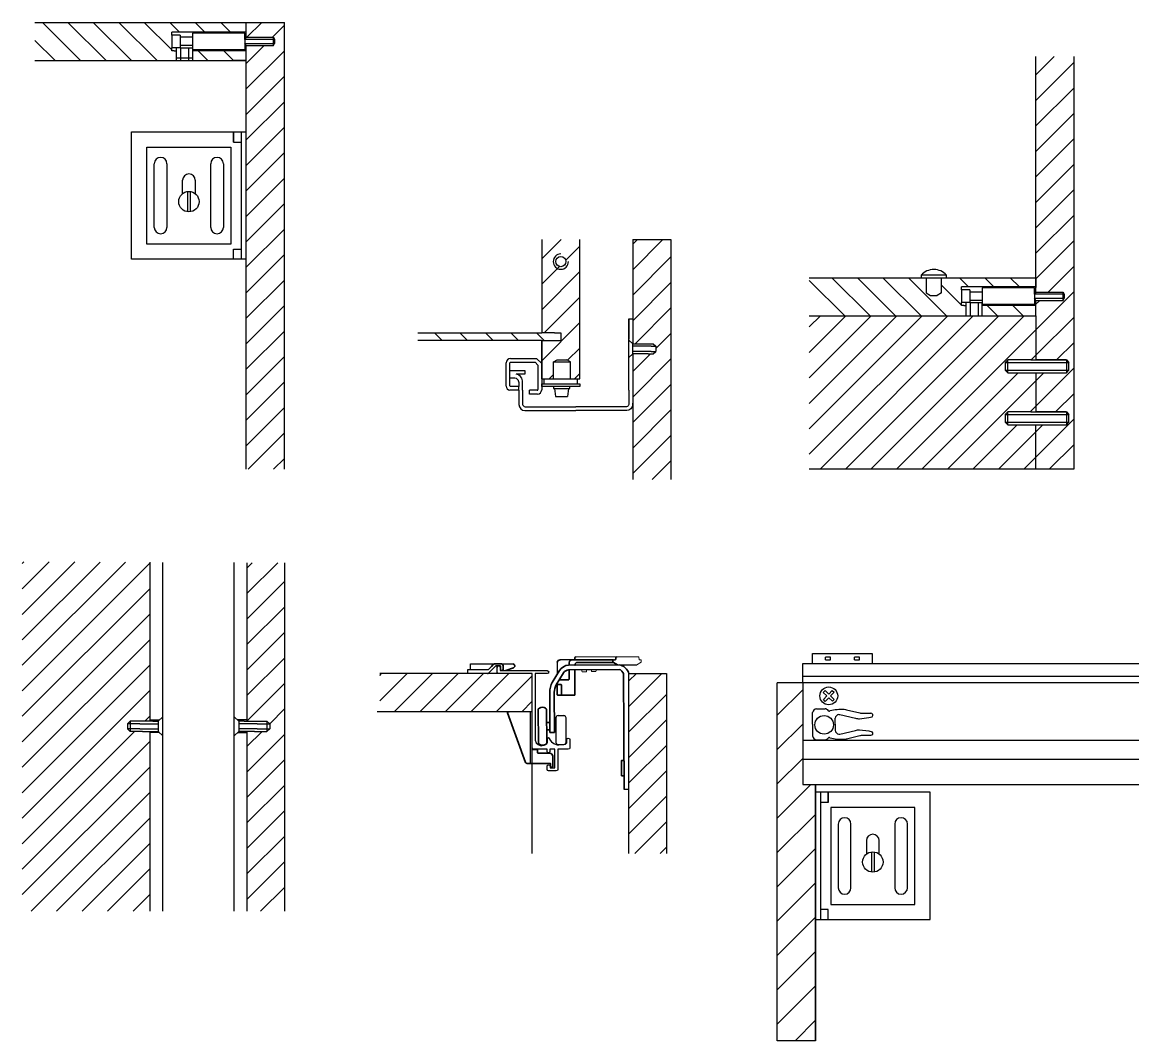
# Model space of a CAD drawing. Header units: millimetres. Extents: x -1233 to 3094, y -223 to 1764.
# Drawn here: x -519.8 to -475.99, y 783.48 to 823.45 of the extents above; entities that cross this region are included whole.
import ezdxf

# ---------------------------------------------------------------- set-up
doc = ezdxf.new("R2010")
doc.units = ezdxf.units.MM
doc.layers.get('0').update_dxf_attribs({"color": 8})
doc.layers.add('Campiture', color=1, linetype='Continuous')
doc.layers.add('filatura', color=8, linetype='Continuous')

# ---------------------------------------------------------------- blocks, each defined once
blk = doc.blocks.new('vite 4')
for p, q in [((879.174, 414.212), (879.174, 414.908)), ((879.405, 415.138), (879.924, 415.138)), ((882.072, 414.867), (882.638, 414.867)), ((879.174, 414.212), (879.174, 413.517)), ((880.512, 414.488), (880.512, 414.571)), ((880.512, 414.206), (880.512, 414.488)), ((880.512, 414.219), (880.512, 413.937)), ((881.957, 414.537), (882.519, 414.607)), ((882.519, 414.607), (882.727, 414.665)), ((880.512, 413.937), (880.512, 413.854)), ((881.957, 413.888), (882.519, 413.818)), ((882.072, 413.558), (882.638, 413.558)), ((882.519, 413.818), (882.727, 413.76)), ((879.405, 413.287), (879.924, 413.287))]:
    blk.add_line(p, q)
for points in [[(880.213, 415.023, -0.08059), (881.058, 415.103, -0.046169), (881.191, 415.073), (881.98, 414.885, 0.09959), (882.076, 414.867)], [(880.742, 414.801, -0.006174), (880.795, 414.794, -0.006174)], [(880.795, 414.794), (881.721, 414.576, 0.080399), (881.957, 414.537)], [(880.213, 413.402, 0.08059), (881.058, 413.322, 0.046169), (881.191, 413.352), (881.98, 413.54, -0.09959), (882.076, 413.558)], [(880.742, 413.624, 0.006174), (880.795, 413.631, 0.006174)], [(880.795, 413.631), (881.721, 413.849, -0.080399), (881.957, 413.888)]]:
    blk.add_lwpolyline(points, format="xyb")
for points in [[(881.191, 415.073), (881.191, 415.073)], [(881.191, 413.352), (881.191, 413.352)]]:
    blk.add_lwpolyline(points, close=True)
blk.add_circle((879.86, 414.177), 0.554)
for centre, radius, start, end in [((879.439, 414.873), 0.267, 97.5146, 172.4854), ((879.889, 414.873), 0.267, 33.78172, 82.4854), ((880.159, 415.049), 0.0548, 209.73546, 324.36403), ((880.22, 415.003), 0.0212, 108.51663, 139.83014), ((880.777, 414.536), 0.267, 97.5146, 172.4854), ((882.643, 414.748), 0.118, 315.48869, 92.22963), ((879.439, 413.552), 0.267, 187.5146, 262.4854), ((879.889, 413.552), 0.267, 277.5146, 326.21828), ((880.159, 413.376), 0.0548, 35.63597, 150.26454), ((880.22, 413.422), 0.0212, 220.16986, 251.48337), ((880.777, 413.889), 0.267, 187.5146, 262.4854), ((882.643, 413.677), 0.118, 267.77037, 44.51131)]:
    blk.add_arc(centre, radius, start, end)
blk = doc.blocks.new('vite')
for p, q in [((1017.813, 233.765), (1017.623, 233.938)), ((1018.123, 233.815), (1017.758, 233.815)), ((1018.023, 233.765), (1017.813, 233.765)), ((1018.023, 233.765), (1018.423, 233.765)), ((1018.423, 233.765), (1018.91, 233.764)), ((1018.91, 233.764), (1019.019, 233.664)), ((1019.019, 233.664), (1019.019, 233.464)), ((1017.813, 233.365), (1017.623, 233.192)), ((1017.758, 233.315), (1018.123, 233.315)), ((1018.423, 233.365), (1017.813, 233.365)), ((1018.423, 233.365), (1018.91, 233.364)), ((1018.91, 233.364), (1019.019, 233.464))]:
    blk.add_line(p, q)
at = {"layer": 'filatura'}
for p, q in [((1017.813, 233.765), (1017.813, 233.365)), ((1018.532, 233.665), (1017.813, 233.665)), ((1018.532, 233.665), (1019.019, 233.665)), ((1018.91, 233.764), (1018.91, 233.364)), ((1018.532, 233.465), (1017.813, 233.465)), ((1018.532, 233.465), (1019.019, 233.464))]:
    blk.add_line(p, q, dxfattribs=at)

msp = doc.modelspace()

# ---------------------------------------------------------------- hatches: boundary and pattern name
h = msp.add_hatch()
h.set_pattern_fill('ANSI31', color=1, scale=0.3)
h.paths.add_polyline_path([(-488.668, 793.532), (-489.168, 793.532), (-489.168, 794.532), (-489.168, 795.282), (-489.168, 797.532), (-490.168, 797.532), (-490.168, 783.483), (-488.668, 783.483)])
at = {"layer": 'Campiture'}
h = msp.add_hatch(dxfattribs=at)
h.set_pattern_fill('JIS_WOOD', color=256)
h.set_pattern_definition([(45, (-1288.04265, 401.8028), (-0.5, 0.5), [])])
h.paths.add_polyline_path([(-509.512, 823.448), (-511.012, 823.448), (-511.012, 822.863), (-509.945, 822.863), (-509.898, 822.781), (-509.898, 822.617), (-509.945, 822.535), (-511.012, 822.535), (-511.012, 805.911), (-509.512, 805.911)])
h = msp.add_hatch(dxfattribs=at)
h.set_pattern_fill('JIS_WOOD', color=256)
h.set_pattern_definition([(45, (-2248.0042, 360.0083), (-0.5, 0.5), [])])
h.paths.add_polyline_path([(-514.779, 802.257), (-519.798, 802.277), (-519.798, 788.559), (-514.779, 788.559), (-514.779, 795.623), (-515.079, 795.623), (-515.566, 795.622), (-515.676, 795.722), (-515.676, 795.923), (-515.675, 795.923), (-515.566, 796.022), (-515.079, 796.023), (-514.779, 796.023)])
edge = h.paths.add_edge_path()
edge.add_line((-509.512, 802.236), (-510.986, 802.242))
edge.add_spline(control_points=[(-510.986, 802.242), (-510.986, 800.169), (-510.986, 798.096), (-510.986, 796.023)], knot_values=[4.639579, 4.639579, 4.639579, 4.639579, 4.671748, 4.671748, 4.671748, 4.671748], weights=[1, 1, 1, 1], degree=3, periodic=0)
edge.add_line((-510.986, 796.023), (-510.686, 796.023))
edge.add_line((-510.686, 796.023), (-510.199, 796.022))
edge.add_line((-510.199, 796.022), (-510.091, 795.923))
edge.add_line((-510.091, 795.923), (-510.09, 795.923))
edge.add_line((-510.09, 795.923), (-510.09, 795.722))
edge.add_line((-510.09, 795.722), (-510.199, 795.622))
edge.add_line((-510.199, 795.622), (-510.686, 795.623))
edge.add_line((-510.686, 795.623), (-510.986, 795.623))
edge.add_spline(control_points=[(-510.986, 795.623), (-510.986, 793.268), (-510.986, 790.913), (-510.986, 788.559)], knot_values=[4.600966, 4.600966, 4.600966, 4.600966, 4.63751, 4.63751, 4.63751, 4.63751], weights=[1, 1, 1, 1], degree=3, periodic=0)
edge.add_line((-510.986, 788.559), (-509.512, 788.559))
edge.add_line((-509.512, 788.559), (-509.512, 802.236))
h = msp.add_hatch(dxfattribs=at)
h.set_pattern_fill('JIS_WOOD', color=256)
h.set_pattern_definition([(45, (-1425.34506, 376.2495), (-0.5, 0.5), [])])
edge = h.paths.add_edge_path()
edge.add_line((-505.774, 797.895), (-505.774, 796.394))
edge.add_line((-505.774, 796.394), (-502.643, 796.394))
edge.add_line((-502.643, 796.394), (-499.788, 796.394))
edge.add_spline(control_points=[(-499.789, 794.362), (-499.788, 795.54), (-499.788, 796.718), (-499.788, 797.895), (-499.788, 797.895), (-500.118, 797.895), (-500.448, 797.895)], knot_values=[0, 0, 0, 0, 1, 1, 1, 1.5, 1.5, 1.5, 1.5], weights=[1, 1, 1, 1, 1, 1, 1], degree=3, periodic=0)
edge.add_spline(control_points=[(-500.448, 797.895), (-500.778, 797.895), (-501.108, 797.895), (-501.108, 797.895)], knot_values=[1.5, 1.5, 1.5, 1.5, 2, 2, 2, 2], weights=[1, 1, 1, 1], degree=3, periodic=0)
edge.add_line((-501.103, 797.895), (-505.774, 797.895))

# ---------------------------------------------------------------- linework, layer by layer
for p, q in [((-519.304, 823.448), (-509.512, 823.448)), ((-511.012, 822.863), (-511.012, 823.448)), ((-509.512, 805.911), (-509.512, 823.448)), ((-511.012, 823.068), (-513.934, 823.068)), ((-513.934, 822.945), (-513.934, 823.068)), ((-511.012, 823.068), (-513.934, 823.068)), ((-513.605, 822.945), (-513.934, 822.945)), ((-513.934, 822.945), (-513.934, 822.453)), ((-513.605, 822.945), (-513.605, 822.863)), ((-513.113, 822.863), (-513.605, 822.863)), ((-513.605, 822.863), (-513.605, 822.528)), ((-511.06, 823.027), (-513.113, 823.027)), ((-513.113, 823.027), (-513.113, 822.37)), ((-511.06, 822.863), (-511.06, 823.027)), ((-511.012, 822.863), (-511.06, 822.863)), ((-511.012, 822.863), (-509.945, 822.863)), ((-509.945, 822.863), (-509.898, 822.781)), ((-509.898, 822.781), (-509.898, 822.617)), ((-513.605, 822.453), (-513.934, 822.453)), ((-513.934, 822.329), (-513.934, 822.453)), ((-513.605, 822.453), (-513.755, 822.453)), ((-513.755, 822.453), (-513.755, 821.948)), ((-513.113, 822.535), (-513.605, 822.535)), ((-513.605, 822.528), (-513.605, 822.453)), ((-513.605, 822.453), (-513.113, 822.453)), ((-511.06, 822.37), (-513.113, 822.37)), ((-513.112, 821.948), (-513.112, 822.453)), ((-511.06, 822.535), (-511.06, 822.37)), ((-511.06, 822.535), (-511.012, 822.535)), ((-511.012, 822.535), (-509.945, 822.535)), ((-511.012, 805.911), (-511.012, 822.535)), ((-509.945, 822.535), (-509.898, 822.617)), ((-519.304, 821.948), (-511.012, 821.948)), ((-513.837, 822.329), (-513.934, 822.329)), ((-513.837, 822.329), (-513.755, 822.329)), ((-511.012, 822.329), (-513.113, 822.329)), ((-511.012, 821.948), (-511.512, 821.948)), ((-480.024, 812.864), (-480.024, 822.102)), ((-480.024, 813.427), (-480.024, 822.102)), ((-478.524, 805.927), (-478.524, 822.102)), ((-515.512, 814.148), (-515.512, 819.148)), ((-515.512, 819.148), (-511.012, 819.148)), ((-511.512, 818.748), (-511.512, 819.148)), ((-511.512, 819.148), (-511.512, 818.748)), ((-511.212, 819.148), (-511.212, 814.148)), ((-511.512, 818.748), (-511.212, 818.748)), ((-514.621, 815.398), (-514.621, 817.898)), ((-514.121, 817.898), (-514.121, 815.398)), ((-512.404, 815.398), (-512.404, 817.898)), ((-511.904, 817.898), (-511.904, 815.398)), ((-513.51, 816.723), (-513.51, 817.251)), ((-513.01, 817.251), (-513.01, 816.723)), ((-513.31, 816.808), (-513.31, 816.014)), ((-513.21, 816.808), (-513.21, 816.014)), ((-499.414, 814.925), (-499.414, 812.258)), ((-497.914, 809.458), (-497.914, 814.925)), ((-495.841, 814.925), (-494.341, 814.925)), ((-495.841, 814.925), (-495.841, 810.834)), ((-494.341, 814.925), (-494.341, 805.505)), ((-511.512, 814.148), (-511.512, 814.548)), ((-511.512, 814.148), (-511.512, 814.548)), ((-511.512, 814.548), (-511.212, 814.548)), ((-511.512, 814.148), (-515.512, 814.148)), ((-511.212, 814.148), (-511.512, 814.148)), ((-511.012, 814.148), (-511.212, 814.148)), ((-488.913, 813.424), (-480.024, 813.427)), ((-483.524, 813.527), (-484.524, 813.527)), ((-484.524, 813.527), (-484.524, 813.427)), ((-484.524, 813.427), (-483.524, 813.427)), ((-484.324, 813.427), (-484.324, 812.827)), ((-484.324, 813.427), (-484.324, 812.827)), ((-483.724, 813.427), (-483.524, 813.427)), ((-483.724, 812.827), (-483.724, 813.427)), ((-483.524, 813.427), (-483.524, 813.527)), ((-483.524, 813.427), (-480.024, 813.427)), ((-480.024, 812.864), (-480.024, 813.427)), ((-480.024, 813.427), (-480.024, 813.047)), ((-484.324, 812.827), (-484.151, 812.727)), ((-484.151, 812.727), (-483.897, 812.727)), ((-483.724, 812.827), (-483.897, 812.727)), ((-480.024, 813.069), (-482.945, 813.069)), ((-480.024, 813.069), (-482.945, 813.069)), ((-482.945, 812.946), (-482.945, 813.069)), ((-482.617, 812.946), (-482.945, 812.946)), ((-482.945, 812.946), (-482.945, 812.453)), ((-482.617, 812.946), (-482.617, 812.864)), ((-482.124, 812.864), (-482.617, 812.864)), ((-482.617, 812.864), (-482.617, 812.528)), ((-480.071, 813.028), (-482.124, 813.028)), ((-482.124, 813.028), (-482.124, 812.371)), ((-480.071, 812.864), (-480.071, 813.028)), ((-480.024, 812.864), (-480.071, 812.864)), ((-480.024, 812.864), (-478.956, 812.864)), ((-478.956, 812.864), (-478.909, 812.782)), ((-478.909, 812.782), (-478.909, 812.617)), ((-499.414, 812.258), (-499.414, 811.258)), ((-482.617, 812.453), (-482.945, 812.453)), ((-482.945, 812.33), (-482.945, 812.453)), ((-482.849, 812.33), (-482.945, 812.33)), ((-482.849, 812.33), (-482.767, 812.33)), ((-482.617, 812.453), (-482.767, 812.453)), ((-482.767, 812.453), (-482.767, 811.927)), ((-482.124, 812.535), (-482.617, 812.535)), ((-482.617, 812.528), (-482.617, 812.453)), ((-482.617, 812.453), (-482.124, 812.453)), ((-482.124, 811.927), (-482.124, 812.453)), ((-480.071, 812.371), (-482.124, 812.371)), ((-480.024, 812.33), (-482.124, 812.33)), ((-480.071, 812.535), (-480.071, 812.371)), ((-480.071, 812.535), (-480.024, 812.535)), ((-480.024, 811.927), (-480.024, 812.535)), ((-480.024, 812.535), (-478.956, 812.535)), ((-478.956, 812.535), (-478.909, 812.617)), ((-488.913, 811.927), (-480.024, 811.927)), ((-480.024, 811.927), (-480.024, 810.197)), ((-495.991, 809.008), (-495.991, 811.808)), ((-495.991, 811.808), (-495.841, 811.808)), ((-495.991, 811.808), (-495.991, 811.061)), ((-495.991, 811.808), (-495.991, 811.008)), ((-495.841, 811.808), (-495.841, 810.834)), ((-504.277, 811.258), (-499.414, 811.258)), ((-499.414, 810.958), (-504.277, 810.958)), ((-498.914, 811.258), (-499.414, 811.258)), ((-499.414, 810.958), (-499.414, 810.358)), ((-499.414, 809.458), (-499.414, 810.958)), ((-499.414, 810.958), (-498.664, 810.958)), ((-498.914, 811.258), (-498.664, 811.258)), ((-498.664, 811.258), (-498.664, 810.958)), ((-498.664, 810.958), (-498.664, 810.958)), ((-495.841, 810.834), (-495.991, 810.971)), ((-495.841, 810.834), (-495.041, 810.834)), ((-495.041, 810.834), (-494.932, 810.734)), ((-495.041, 810.434), (-494.932, 810.534)), ((-494.932, 810.734), (-494.932, 810.534)), ((-500.814, 809.173), (-500.814, 810.09)), ((-500.664, 809.184), (-500.664, 810.081)), ((-500.646, 810.258), (-499.614, 810.258)), ((-500.637, 810.108), (-499.676, 810.108)), ((-499.676, 810.108), (-499.564, 809.995)), ((-499.614, 810.258), (-499.414, 810.058)), ((-499.414, 810.358), (-499.414, 810.158)), ((-499.414, 810.158), (-499.414, 809.958)), ((-498.954, 810.123), (-498.81, 810.206)), ((-498.954, 809.458), (-498.954, 810.123)), ((-498.954, 810.123), (-498.289, 810.123)), ((-498.81, 810.206), (-498.433, 810.206)), ((-498.289, 810.123), (-498.433, 810.206)), ((-498.289, 809.458), (-498.289, 810.123)), ((-495.841, 810.434), (-495.991, 810.298)), ((-495.232, 810.434), (-495.841, 810.434)), ((-495.841, 810.434), (-495.841, 805.505)), ((-495.841, 810.434), (-495.841, 808.508)), ((-495.232, 810.434), (-495.041, 810.434)), ((-481.224, 810.097), (-481.124, 810.197)), ((-481.224, 810.097), (-481.224, 809.797)), ((-480.224, 810.197), (-481.124, 810.197)), ((-480.224, 810.197), (-478.824, 810.197)), ((-478.824, 810.197), (-480.024, 810.197)), ((-478.824, 810.197), (-478.724, 810.097)), ((-478.724, 809.797), (-478.724, 810.097)), ((-500.664, 809.784), (-500.08, 809.784)), ((-500.08, 809.634), (-500.419, 809.634)), ((-500.08, 809.784), (-500.08, 809.634)), ((-499.564, 809.995), (-499.564, 809.034)), ((-499.414, 810.058), (-499.414, 809.025)), ((-499.414, 809.958), (-499.414, 809.458)), ((-481.124, 809.697), (-481.224, 809.797)), ((-481.124, 809.697), (-478.824, 809.697)), ((-480.024, 809.697), (-480.024, 808.157)), ((-478.824, 809.697), (-478.724, 809.797)), ((-500.465, 809.484), (-500.664, 809.484)), ((-500.314, 809.333), (-500.314, 809.158)), ((-500.164, 809.008), (-500.164, 809.384)), ((-499.414, 809.458), (-497.914, 809.458)), ((-499.414, 809.158), (-499.414, 809.258)), ((-499.414, 809.258), (-497.914, 809.258)), ((-499.314, 809.258), (-499.314, 809.458)), ((-498.014, 809.258), (-498.014, 809.458)), ((-497.914, 809.258), (-497.914, 809.158)), ((-500.314, 809.008), (-500.664, 809.008)), ((-500.314, 809.158), (-500.637, 809.158)), ((-500.314, 809.008), (-500.314, 809.158)), ((-499.888, 808.858), (-499.888, 809.008)), ((-499.59, 809.008), (-499.888, 809.008)), ((-499.58, 808.858), (-499.888, 808.858)), ((-497.914, 809.158), (-499.414, 809.158)), ((-498.954, 809.158), (-498.954, 809.078)), ((-498.954, 809.078), (-498.317, 809.078)), ((-498.914, 809.078), (-498.874, 808.759)), ((-498.874, 808.759), (-498.397, 808.759)), ((-498.357, 809.078), (-498.397, 808.759)), ((-498.317, 809.078), (-498.317, 809.158)), ((-481.224, 808.057), (-481.124, 808.157)), ((-481.224, 808.057), (-481.224, 807.757)), ((-480.224, 808.157), (-481.124, 808.157)), ((-480.224, 808.157), (-478.824, 808.157)), ((-478.824, 808.157), (-480.024, 808.157)), ((-478.824, 808.157), (-478.724, 808.057)), ((-478.724, 807.757), (-478.724, 808.057)), ((-481.124, 807.657), (-481.224, 807.757)), ((-481.124, 807.657), (-478.824, 807.657)), ((-480.024, 805.927), (-480.024, 807.657)), ((-478.824, 807.657), (-478.724, 807.757)), ((-488.913, 805.927), (-478.524, 805.927)), ((-514.779, 796.023), (-514.779, 802.257)), ((-514.279, 788.559), (-514.279, 802.255)), ((-511.486, 788.559), (-511.486, 802.244)), ((-510.986, 802.236), (-510.986, 796.023)), ((-509.512, 802.236), (-509.512, 788.559)), ((-488.783, 798.282), (-488.783, 798.682)), ((-488.783, 798.682), (-486.441, 798.682)), ((-486.441, 798.682), (-486.441, 798.282)), ((-502.204, 798.039), (-502.204, 798.266)), ((-502.204, 798.266), (-501.267, 798.266)), ((-500.985, 798.266), (-500.55, 798.266)), ((-498.802, 798.33), (-498.802, 797.867)), ((-498.227, 798.429), (-498.689, 798.43)), ((-496.602, 798.431), (-496.542, 798.431)), ((-489.168, 797.532), (-489.168, 798.282)), ((-489.168, 798.282), (-475.987, 798.282)), ((-488.083, 798.532), (-488.283, 798.532)), ((-488.283, 798.432), (-488.283, 798.532)), ((-488.283, 798.432), (-488.083, 798.432)), ((-488.083, 798.432), (-488.083, 798.532)), ((-486.941, 798.532), (-487.141, 798.532)), ((-487.141, 798.432), (-487.141, 798.532)), ((-487.141, 798.432), (-486.941, 798.432)), ((-486.941, 798.432), (-486.941, 798.532)), ((-501.108, 797.895), (-505.774, 797.895)), ((-501.521, 798.039), (-502.33, 798.039)), ((-502.33, 798.039), (-502.33, 797.895)), ((-501.164, 798.138), (-501.164, 798.122)), ((-501.051, 798.138), (-501.051, 798.007)), ((-496.356, 798.229), (-495.68, 798.229)), ((-495.995, 797.895), (-494.522, 797.895)), ((-495.995, 790.83), (-495.995, 797.895)), ((-494.522, 797.895), (-494.522, 790.83)), ((-498.802, 797.439), (-498.802, 797.518)), ((-490.168, 783.483), (-490.168, 797.532)), ((-475.987, 797.532), (-490.168, 797.532)), ((-489.168, 797.782), (-475.987, 797.782)), ((-489.168, 797.532), (-489.168, 795.282)), ((-488.365, 797.149), (-488.295, 797.221)), ((-488.221, 797.01), (-488.365, 797.149)), ((-488.36, 796.866), (-488.221, 797.01)), ((-488.295, 797.221), (-488.151, 797.082)), ((-488.149, 796.94), (-488.288, 796.796)), ((-488.151, 797.082), (-488.012, 797.225)), ((-488.005, 796.801), (-488.149, 796.94)), ((-487.94, 797.156), (-488.079, 797.012)), ((-488.079, 797.012), (-487.936, 796.873)), ((-488.012, 797.225), (-487.94, 797.156)), ((-488.288, 796.796), (-488.36, 796.866)), ((-487.936, 796.873), (-488.005, 796.801)), ((-499.788, 796.394), (-505.875, 796.394)), ((-498.858, 796.156), (-498.858, 795.182)), ((-498.774, 796.24), (-498.549, 796.24)), ((-498.458, 795.2), (-498.458, 796.149)), ((-514.779, 788.559), (-514.779, 795.623)), ((-510.986, 795.623), (-510.986, 788.559)), ((-489.168, 795.282), (-475.987, 795.282)), ((-489.168, 795.282), (-489.168, 794.532)), ((-498.783, 795.108), (-498.551, 795.108)), ((-499.789, 790.83), (-499.789, 794.362)), ((-489.168, 794.532), (-475.987, 794.532)), ((-489.168, 794.532), (-489.168, 793.532)), ((-489.168, 793.532), (-475.987, 793.532)), ((-488.668, 783.483), (-488.668, 793.532)), ((-488.668, 793.532), (-488.668, 783.483)), ((-495.995, 793.346), (-496.175, 793.346)), ((-484.168, 793.232), (-488.668, 793.232)), ((-488.468, 793.232), (-488.468, 788.232)), ((-488.168, 792.832), (-488.168, 793.232)), ((-488.168, 793.232), (-488.168, 792.832)), ((-484.168, 788.232), (-484.168, 793.232)), ((-488.168, 792.832), (-488.468, 792.832)), ((-487.777, 791.982), (-487.777, 789.482)), ((-487.277, 789.482), (-487.277, 791.982)), ((-485.559, 791.982), (-485.559, 789.482)), ((-485.059, 789.482), (-485.059, 791.982)), ((-486.67, 791.335), (-486.67, 790.807)), ((-486.17, 790.807), (-486.17, 791.335)), ((-486.47, 790.892), (-486.47, 790.098)), ((-486.37, 790.892), (-486.37, 790.098)), ((-488.168, 788.632), (-488.468, 788.632)), ((-488.168, 788.232), (-488.168, 788.632)), ((-488.168, 788.232), (-488.168, 788.632)), ((-488.668, 788.232), (-488.468, 788.232)), ((-488.468, 788.232), (-488.168, 788.232)), ((-488.168, 788.232), (-484.168, 788.232)), ((-488.668, 783.483), (-490.168, 783.483))]:
    msp.add_line(p, q)
at = {"color": 175, "linetype": 'Continuous'}
for p, q in [((-480.21, 810.197), (-480.024, 810.383)), ((-480.25, 808.157), (-480.024, 808.383))]:
    msp.add_line(p, q, dxfattribs=at)
at = {"lineweight": 25}
for p, q in [((-499.665, 797.895), (-499.665, 795.278)), ((-499.87, 796.394), (-499.87, 794.362)), ((-498.897, 794.925), (-499.09, 794.926))]:
    msp.add_line(p, q, dxfattribs=at)
at = {"lineweight": 0}
for p, q in [((-497.859, 798.04), (-497.824, 797.96)), ((-497.824, 797.96), (-497.66, 797.962)), ((-497.66, 797.962), (-497.659, 798.041)), ((-497.457, 797.969), (-497.458, 798.043)), ((-497.293, 797.966), (-497.457, 797.969)), ((-497.259, 798.044), (-497.293, 797.966))]:
    msp.add_line(p, q, dxfattribs=at)
for points in [[(-511.612, 814.748), (-514.912, 814.748), (-514.912, 818.548), (-511.612, 818.548)], [(-488.068, 788.832), (-484.768, 788.832), (-484.768, 792.632), (-488.068, 792.632)]]:
    msp.add_lwpolyline(points, close=True)
for points in [[(-500.314, 809.008), (-500.314, 808.508), (-500.314, 808.444, 0.346599), (-500.078, 808.208), (-498.078, 808.208)], [(-500.164, 809.008), (-500.164, 808.508), (-500.164, 808.455, 0.313791), (-500.067, 808.358), (-498.078, 808.358)], [(-495.991, 809.008), (-495.991, 808.508), (-495.991, 808.455, -0.313791), (-496.088, 808.358), (-498.078, 808.358)], [(-495.841, 808.444), (-495.841, 808.508), (-495.841, 808.444, -0.346599), (-496.078, 808.208), (-498.078, 808.208)]]:
    msp.add_lwpolyline(points, format="xyb")
at = {"lineweight": 35}
for points in [[(-498.339, 798.317), (-498.339, 798.216)], [(-496.841, 798.431), (-498.227, 798.429)], [(-498.114, 798.504), (-498.114, 798.467)], [(-498.002, 798.328), (-496.841, 798.33)], [(-496.602, 798.431), (-496.841, 798.431)], [(-496.841, 798.33), (-496.6, 798.33)], [(-496.617, 798.416), (-496.617, 798.361)], [(-496.6, 798.33), (-496.444, 798.229)], [(-496.504, 798.506), (-496.504, 798.468)], [(-498.338, 798.037), (-498.338, 797.68)], [(-498.113, 797.059), (-498.119, 798.038)], [(-498.802, 797.439), (-498.802, 797.058)], [(-498.779, 797.455), (-498.652, 797.455)], [(-498.375, 797.643), (-498.728, 797.642)], [(-498.637, 797.44), (-498.637, 797.058)], [(-498.787, 797.043), (-498.622, 797.043)], [(-498.622, 797.043), (-498.592, 797.043)], [(-498.592, 797.043), (-498.189, 797.044)], [(-498.195, 797.044), (-498.15, 797.044)], [(-498.15, 797.044), (-498.128, 797.044)], [(-499.102, 795.968), (-499.213, 795.967)], [(-499.211, 795.68), (-499.098, 795.681)], [(-496.197, 794.476), (-496.284, 794.476), (-496.28, 793.877), (-496.193, 793.878)]]:
    msp.add_lwpolyline(points, dxfattribs=at)
for centre, radius in [((-513.26, 816.411), 0.4), ((-498.664, 814.057), 0.2), ((-488.149, 797.013), 0.35), ((-486.42, 790.495), 0.4)]:
    msp.add_circle(centre, radius)
for centre, radius, start, end in [((-514.371, 817.898), 0.25, 0, 180), ((-512.154, 817.898), 0.25, 0, 180), ((-513.26, 817.251), 0.25, 0, 180), ((-514.371, 815.398), 0.25, 180, 0), ((-512.154, 815.398), 0.25, 180, 0), ((-484.024, 813.067), 0.68, 42.6448, 137.3552), ((-500.63, 810.074), 0.185, 95.0146, 174.9854), ((-500.63, 810.074), 0.0346, 101.6025, 168.3975), ((-500.441, 809.356), 0.279, 5.7298, 85.341), ((-500.49, 809.308), 0.177, 7.9648, 82.0352), ((-500.631, 809.189), 0.184, 184.9661, 259.5418), ((-500.63, 809.191), 0.0346, 191.6025, 258.3975), ((-499.598, 809.041), 0.0346, 283.1476, 348.3975), ((-499.598, 809.041), 0.185, 275.6801, 354.9854), ((-498.781, 797.432), 0.0232, 86.344, 160.6601), ((-498.766, 796.148), 0.0923, 95.0052, 174.9948), ((-498.553, 796.144), 0.0955, 2.7781, 87.2219), ((-498.771, 795.195), 0.0882, 188.3368, 261.6632), ((-498.554, 795.204), 0.0964, 272.1521, 357.8479), ((-487.527, 791.982), 0.25, 0, 180), ((-485.309, 791.982), 0.25, 0, 180), ((-486.42, 791.335), 0.25, 0, 180), ((-487.527, 789.482), 0.25, 180, 0), ((-485.309, 789.482), 0.25, 180, 0)]:
    msp.add_arc(centre, radius, start, end)
for points in [[(-501.305, 798.25), (-501.305, 798.25), (-501.448, 798.11), (-501.521, 798.039)], [(-501.267, 798.266), (-501.282, 798.266), (-501.295, 798.26), (-501.305, 798.25)], [(-500.985, 798.266), (-500.985, 798.266), (-501.267, 798.266), (-501.267, 798.266)], [(-500.932, 798.213), (-500.932, 798.242), (-500.956, 798.266), (-500.985, 798.266)], [(-500.55, 798.266), (-500.533, 798.26), (-500.516, 798.254), (-500.5, 798.246)], [(-500.5, 798.246), (-500.458, 798.225), (-500.475, 798.161), (-500.482, 798.151)], [(-498.689, 798.43), (-498.746, 798.429), (-498.794, 798.386), (-498.802, 798.33)], [(-498.227, 798.429), (-498.289, 798.429), (-498.339, 798.379), (-498.339, 798.317)], [(-498.152, 798.429), (-498.131, 798.429), (-498.114, 798.446), (-498.114, 798.467)], [(-498.081, 798.544), (-498.098, 798.541), (-498.114, 798.525), (-498.114, 798.504)], [(-496.602, 798.431), (-496.61, 798.431), (-496.617, 798.424), (-496.617, 798.416)], [(-496.617, 798.361), (-496.617, 798.35), (-496.61, 798.336), (-496.6, 798.33)], [(-496.542, 798.431), (-496.521, 798.431), (-496.504, 798.448), (-496.504, 798.468)], [(-496.471, 798.548), (-496.49, 798.541), (-496.504, 798.525), (-496.504, 798.506)], [(-501.538, 797.895), (-501.524, 797.895), (-501.51, 797.901), (-501.5, 797.911)], [(-501.5, 797.911), (-501.5, 797.911), (-501.216, 798.195), (-501.216, 798.195)], [(-501.216, 798.195), (-501.216, 798.195), (-501.038, 798.195), (-501.038, 798.195)], [(-501.038, 798.195), (-501.038, 798.195), (-501.038, 798.036), (-501.038, 798.036)], [(-500.932, 798.036), (-500.932, 798.036), (-500.932, 798.213), (-500.932, 798.213)], [(-500.523, 798.116), (-500.523, 798.116), (-500.824, 798.007), (-500.824, 798.007)], [(-500.482, 798.151), (-500.497, 798.13), (-500.523, 798.116), (-500.523, 798.116)], [(-498.712, 798.017), (-498.712, 798.017), (-498.998, 797.541), (-498.998, 797.541)], [(-498.844, 797.448), (-498.844, 797.448), (-498.558, 797.925), (-498.558, 797.925)], [(-498.364, 798.216), (-498.495, 798.215), (-498.645, 798.129), (-498.712, 798.017)], [(-498.558, 797.925), (-498.523, 797.983), (-498.43, 798.036), (-498.363, 798.036)], [(-496.371, 798.23), (-496.371, 798.23), (-498.364, 798.216), (-498.364, 798.216)], [(-498.363, 798.036), (-498.363, 798.036), (-496.369, 798.05), (-496.369, 798.05)], [(-495.995, 797.891), (-496.028, 798.041), (-496.221, 798.231), (-496.371, 798.23)], [(-496.369, 798.05), (-496.321, 798.051), (-496.207, 797.938), (-496.207, 797.89)], [(-496.207, 797.89), (-496.207, 797.89), (-496.175, 793.346), (-496.175, 793.346)], [(-498.998, 797.541), (-499.057, 797.442), (-499.103, 797.275), (-499.102, 797.16)], [(-498.922, 797.162), (-498.923, 797.244), (-498.886, 797.378), (-498.844, 797.448)], [(-498.637, 797.44), (-498.637, 797.448), (-498.644, 797.455), (-498.652, 797.455)], [(-498.375, 797.643), (-498.374, 797.643), (-498.372, 797.643), (-498.371, 797.643)], [(-498.349, 797.654), (-498.342, 797.66), (-498.338, 797.671), (-498.338, 797.68)], [(-499.102, 797.16), (-499.102, 797.16), (-499.091, 795.58), (-499.091, 795.58)], [(-498.911, 795.581), (-498.911, 795.581), (-498.922, 797.162), (-498.922, 797.162)], [(-498.802, 797.058), (-498.802, 797.049), (-498.795, 797.043), (-498.787, 797.043)], [(-498.637, 797.058), (-498.637, 797.05), (-498.63, 797.043), (-498.622, 797.043)], [(-498.128, 797.044), (-498.119, 797.044), (-498.113, 797.051), (-498.113, 797.059)], [(-499.091, 795.58), (-499.091, 795.58), (-498.911, 795.581), (-498.911, 795.581)]]:
    msp.add_open_spline(points, degree=3, dxfattribs=at)
for points, knots in [([(-498.002, 798.328), (-498.064, 798.328), (-498.106, 798.292), (-498.106, 798.218), (-498.106, 798.218), (-498.106, 798.218), (-498.106, 798.218)], [0, 0, 0, 0, 1, 1, 1, 2, 2, 2, 2]), ([(-501.038, 798.036), (-501.038, 798.007), (-501.014, 798.019), (-500.985, 798.019), (-500.956, 798.019), (-500.932, 798.007), (-500.932, 798.036)], [5, 5, 5, 5, 6, 6, 6, 7, 7, 7, 7]), ([(-498.349, 797.654), (-498.349, 797.653), (-498.35, 797.653), (-498.351, 797.652), (-498.353, 797.65), (-498.357, 797.647), (-498.36, 797.646), (-498.364, 797.644), (-498.367, 797.644), (-498.371, 797.643)], [0, 0, 0, 0, 1, 1, 1, 2, 2, 2, 3, 3, 3, 3]), ([(-499.222, 796.478), (-499.222, 796.523), (-499.295, 796.565), (-499.385, 796.565), (-499.476, 796.564), (-499.548, 796.521), (-499.548, 796.476), (-499.548, 796.476), (-499.539, 795.166), (-499.539, 795.166), (-499.539, 795.121), (-499.465, 795.079), (-499.375, 795.079), (-499.285, 795.08), (-499.212, 795.124), (-499.213, 795.168), (-499.213, 795.168), (-499.222, 796.478), (-499.222, 796.478)], [0, 0, 0, 0, 1, 1, 1, 2, 2, 2, 3, 3, 3, 4, 4, 4, 5, 5, 5, 6, 6, 6, 6]), ([(-499.076, 794.337), (-499.076, 794.337), (-499.076, 794.362), (-499.076, 794.362), (-499.076, 794.362), (-499.986, 794.362), (-499.986, 794.362), (-500.011, 794.362), (-500.039, 794.382), (-500.048, 794.406), (-500.048, 794.406), (-500.756, 796.351), (-500.756, 796.351), (-500.764, 796.374), (-500.753, 796.394), (-500.729, 796.394), (-500.729, 796.394), (-500.687, 796.394), (-500.687, 796.394)], [0, 0, 0, 0, 1, 1, 1, 2, 2, 2, 3, 3, 3, 4, 4, 4, 5, 5, 5, 6, 6, 6, 6]), ([(-499.787, 794.907), (-499.787, 794.907), (-499.6, 794.907), (-499.6, 794.907), (-499.587, 794.907), (-499.577, 794.897), (-499.577, 794.884), (-499.577, 794.884), (-499.577, 794.784), (-499.577, 794.784), (-499.577, 794.772), (-499.566, 794.761), (-499.554, 794.761), (-499.554, 794.761), (-499.336, 794.761), (-499.336, 794.761)], [0, 0, 0, 0, 1, 1, 1, 2, 2, 2, 3, 3, 3, 4, 4, 4, 5, 5, 5, 5]), ([(-499.336, 794.761), (-499.336, 794.761), (-499.096, 794.761), (-499.096, 794.761), (-499.033, 794.761), (-498.981, 794.709), (-498.981, 794.646), (-498.981, 794.646), (-498.981, 794.239), (-498.981, 794.239)], [0, 0, 0, 0, 1, 1, 1, 2, 2, 2, 3, 3, 3, 3]), ([(-498.981, 794.239), (-498.981, 794.223), (-498.991, 794.213), (-499.004, 794.213), (-499.004, 794.213), (-499.053, 794.213), (-499.053, 794.213), (-499.066, 794.213), (-499.076, 794.224), (-499.076, 794.236), (-499.076, 794.236), (-499.076, 794.337), (-499.076, 794.337)], [0, 0, 0, 0, 1, 1, 1, 2, 2, 2, 3, 3, 3, 4, 4, 4, 4])]:
    msp.add_open_spline(points, degree=3, knots=knots, dxfattribs=at)
at = {"lineweight": 0}
for points in [[(-495.602, 798.55), (-495.602, 798.55), (-498.081, 798.544), (-498.081, 798.544)], [(-495.68, 798.229), (-495.68, 798.229), (-495.506, 798.338), (-495.506, 798.338)], [(-495.596, 798.426), (-495.596, 798.426), (-495.602, 798.55), (-495.602, 798.55)], [(-495.513, 798.432), (-495.513, 798.432), (-495.596, 798.426), (-495.596, 798.426)], [(-495.506, 798.338), (-495.506, 798.338), (-495.513, 798.432), (-495.513, 798.432)]]:
    msp.add_open_spline(points, degree=3, dxfattribs=at)
at = {"lineweight": 25}
for points, knots in [([(-501.164, 798.138), (-501.164, 798.169), (-501.139, 798.194), (-501.108, 798.194), (-501.077, 798.194), (-501.051, 798.169), (-501.051, 798.138)], [3, 3, 3, 3, 4, 4, 4, 5, 5, 5, 5]), ([(-499.789, 794.362), (-499.788, 795.54), (-499.788, 796.718), (-499.788, 797.895), (-499.788, 797.895), (-501.108, 797.895), (-501.108, 797.895)], [0, 0, 0, 0, 1, 1, 1, 2, 2, 2, 2]), ([(-499.196, 798.007), (-499.165, 798.007), (-499.14, 797.982), (-499.14, 797.951), (-499.14, 797.92), (-499.165, 797.895), (-499.196, 797.895)], [7, 7, 7, 7, 8, 8, 8, 9, 9, 9, 9]), ([(-499.665, 795.278), (-499.685, 795.119), (-499.432, 795.055), (-499.432, 795.055), (-499.432, 795.055), (-499.2, 795.082), (-499.202, 795.171)], [0, 0, 0, 0, 1, 1, 1, 2, 2, 2, 2]), ([(-499.089, 795.28), (-499.089, 795.28), (-499.089, 795.307), (-499.089, 795.307), (-499.089, 795.338), (-499.114, 795.363), (-499.145, 795.363), (-499.176, 795.363), (-499.202, 795.338), (-499.202, 795.307), (-499.202, 795.307), (-499.202, 795.171), (-499.202, 795.171)], [0, 0, 0, 0, 1, 1, 1, 2, 2, 2, 3, 3, 3, 4, 4, 4, 4]), ([(-498.426, 795.172), (-498.426, 795.172), (-498.426, 795.302), (-498.426, 795.302), (-498.426, 795.333), (-498.401, 795.358), (-498.37, 795.358), (-498.339, 795.358), (-498.313, 795.333), (-498.313, 795.302), (-498.313, 795.302), (-498.313, 794.982), (-498.313, 794.982), (-498.313, 794.951), (-498.339, 794.926), (-498.37, 794.926), (-498.37, 794.926), (-498.785, 794.926), (-498.785, 794.926)], [0, 0, 0, 0, 1, 1, 1, 2, 2, 2, 3, 3, 3, 4, 4, 4, 5, 5, 5, 6, 6, 6, 6]), ([(-499.09, 794.927), (-499.09, 794.927), (-499.09, 794.833), (-499.09, 794.833), (-499.09, 794.802), (-499.115, 794.777), (-499.146, 794.777), (-499.177, 794.777), (-499.202, 794.802), (-499.202, 794.833), (-499.202, 794.833), (-499.202, 794.926), (-499.202, 794.926)], [0, 0, 0, 0, 1, 1, 1, 2, 2, 2, 3, 3, 3, 4, 4, 4, 4]), ([(-498.785, 794.926), (-498.785, 794.926), (-498.785, 794.129), (-498.785, 794.129), (-498.785, 794.098), (-498.81, 794.072), (-498.841, 794.072), (-498.841, 794.072), (-499.143, 794.072), (-499.143, 794.072), (-499.174, 794.072), (-499.199, 794.098), (-499.199, 794.129), (-499.199, 794.129), (-499.199, 794.253), (-499.199, 794.253), (-499.199, 794.284), (-499.174, 794.309), (-499.143, 794.309), (-499.112, 794.309), (-499.087, 794.284), (-499.087, 794.253), (-499.087, 794.253), (-499.087, 794.185), (-499.087, 794.185), (-499.087, 794.185), (-498.897, 794.185), (-498.897, 794.185), (-498.897, 794.185), (-498.897, 794.925), (-498.897, 794.925)], [0, 0, 0, 0, 1, 1, 1, 2, 2, 2, 3, 3, 3, 4, 4, 4, 5, 5, 5, 6, 6, 6, 7, 7, 7, 8, 8, 8, 9, 9, 9, 10, 10, 10, 10])]:
    msp.add_open_spline(points, degree=3, knots=knots, dxfattribs=at)
for points in [[(-501.164, 797.951), (-501.164, 797.951), (-501.164, 798.122), (-501.164, 798.122)], [(-501.108, 797.895), (-501.139, 797.895), (-501.164, 797.92), (-501.164, 797.951)], [(-501.051, 798.007), (-501.051, 798.007), (-499.196, 798.007), (-499.196, 798.007)], [(-499.196, 797.895), (-499.196, 797.895), (-499.665, 797.895), (-499.665, 797.895)], [(-499.089, 795.28), (-499.067, 795.173), (-498.809, 795.096), (-498.809, 795.096)], [(-498.809, 795.096), (-498.809, 795.096), (-498.423, 795.082), (-498.426, 795.172)], [(-499.721, 794.926), (-499.752, 794.926), (-499.777, 794.951), (-499.789, 794.978)], [(-499.202, 794.926), (-499.202, 794.926), (-499.721, 794.926), (-499.721, 794.926)]]:
    msp.add_open_spline(points, degree=3, dxfattribs=at)
at = {"layer": 'Campiture', "linetype": 'Continuous'}
for p, q in [((-517.512, 821.948), (-519.012, 823.448)), ((-516.512, 821.948), (-518.012, 823.448)), ((-515.512, 821.948), (-517.012, 823.448)), ((-514.512, 821.948), (-516.012, 823.448)), ((-513.934, 822.37), (-515.012, 823.448)), ((-513.632, 823.068), (-514.012, 823.448)), ((-512.632, 823.068), (-513.012, 823.448)), ((-511.632, 823.068), (-512.012, 823.448)), ((-518.512, 821.948), (-519.304, 822.74)), ((-512.512, 821.948), (-512.893, 822.329)), ((-511.512, 821.948), (-511.893, 822.329)), ((-480.024, 821.383), (-479.301, 822.107)), ((-480.024, 820.383), (-478.524, 821.883)), ((-480.024, 819.383), (-478.524, 820.883)), ((-480.024, 818.383), (-478.524, 819.883)), ((-480.024, 817.383), (-478.524, 818.883)), ((-480.024, 816.383), (-478.524, 817.883)), ((-480.024, 815.383), (-478.524, 816.883)), ((-480.024, 814.383), (-478.524, 815.883)), ((-499.414, 814.167), (-498.655, 814.925)), ((-495.841, 814.739), (-495.656, 814.925)), ((-495.841, 813.739), (-494.656, 814.925)), ((-498.471, 814.11), (-497.914, 814.667)), ((-480.024, 813.383), (-478.524, 814.883)), ((-495.841, 812.739), (-494.341, 814.239)), ((-499.414, 813.167), (-498.717, 813.864)), ((-499.414, 812.167), (-497.914, 813.667)), ((-479.544, 812.864), (-478.524, 813.883)), ((-495.841, 811.739), (-494.341, 813.239)), ((-487.524, 811.927), (-488.913, 813.316)), ((-486.524, 811.927), (-488.024, 813.427)), ((-485.524, 811.927), (-487.024, 813.427)), ((-484.524, 811.927), (-486.024, 813.427)), ((-483.524, 811.927), (-485.024, 813.427)), ((-482.666, 813.069), (-483.024, 813.427)), ((-481.666, 813.069), (-482.024, 813.427)), ((-480.666, 813.069), (-481.024, 813.427)), ((-482.945, 812.347), (-483.724, 813.127)), ((-480.024, 811.383), (-478.524, 812.883)), ((-499.323, 811.258), (-497.914, 812.667)), ((-481.524, 811.927), (-481.927, 812.33)), ((-480.524, 811.927), (-480.927, 812.33)), ((-480.024, 812.383), (-479.872, 812.535)), ((-495.746, 810.834), (-494.341, 812.239)), ((-488.913, 811.495), (-488.48, 811.927)), ((-488.913, 810.495), (-487.48, 811.927)), ((-488.913, 809.495), (-486.48, 811.927)), ((-488.913, 808.495), (-485.48, 811.927)), ((-488.913, 807.495), (-484.48, 811.927)), ((-488.913, 806.495), (-483.48, 811.927)), ((-488.48, 805.927), (-482.48, 811.927)), ((-487.48, 805.927), (-481.48, 811.927)), ((-486.48, 805.927), (-480.48, 811.927)), ((-480.024, 810.383), (-478.524, 811.883)), ((-499.414, 810.167), (-497.914, 811.667)), ((-485.48, 805.927), (-480.024, 811.383)), ((-503.623, 811.258), (-503.323, 810.958)), ((-502.623, 811.258), (-502.323, 810.958)), ((-501.623, 811.258), (-501.323, 810.958)), ((-500.623, 811.258), (-500.323, 810.958)), ((-499.623, 811.258), (-499.323, 810.958)), ((-494.932, 810.649), (-494.341, 811.239)), ((-498.396, 810.184), (-497.914, 810.667)), ((-479.21, 810.197), (-478.524, 810.883)), ((-495.841, 809.739), (-495.146, 810.434)), ((-495.841, 808.739), (-494.341, 810.239)), ((-499.123, 809.458), (-498.954, 809.627)), ((-498.123, 809.458), (-497.914, 809.667)), ((-484.48, 805.927), (-480.71, 809.697)), ((-480.024, 808.383), (-478.524, 809.883)), ((-480.024, 809.383), (-479.71, 809.697)), ((-495.841, 807.739), (-494.341, 809.239)), ((-483.48, 805.927), (-480.024, 809.383)), ((-479.25, 808.157), (-478.524, 808.883)), ((-495.841, 806.739), (-494.341, 808.239)), ((-480.024, 806.383), (-478.524, 807.883)), ((-482.48, 805.927), (-480.75, 807.657)), ((-480.024, 807.383), (-479.75, 807.657)), ((-495.841, 805.739), (-494.341, 807.239)), ((-481.48, 805.927), (-480.024, 807.383)), ((-479.48, 805.927), (-478.524, 806.883)), ((-495.076, 805.504), (-494.341, 806.239)), ((-480.48, 805.927), (-480.024, 806.383)), ((-495.995, 797.599), (-495.699, 797.895)), ((-495.995, 796.599), (-494.699, 797.895)), ((-495.995, 795.599), (-494.522, 797.073)), ((-495.995, 794.599), (-494.522, 796.073)), ((-495.995, 793.599), (-494.522, 795.073)), ((-495.995, 792.599), (-494.522, 794.073)), ((-495.995, 791.599), (-494.522, 793.073)), ((-495.765, 790.83), (-494.522, 792.073)), ((-494.765, 790.83), (-494.522, 791.073))]:
    msp.add_line(p, q, dxfattribs=at)
at = {"layer": 'filatura'}
for p, q in [((-511.012, 822.863), (-511.06, 822.781)), ((-511.06, 822.781), (-511.06, 822.863)), ((-509.945, 822.781), (-511.06, 822.781)), ((-511.06, 822.781), (-511.06, 822.617)), ((-509.945, 822.535), (-509.945, 822.863)), ((-509.945, 822.781), (-509.898, 822.781)), ((-513.591, 822.453), (-513.591, 821.948)), ((-513.277, 822.453), (-513.277, 821.948)), ((-511.06, 822.617), (-509.945, 822.617)), ((-511.012, 822.535), (-511.06, 822.617)), ((-511.06, 822.617), (-511.06, 822.535)), ((-509.945, 822.617), (-509.898, 822.617)), ((-513.112, 822.048), (-513.755, 822.048)), ((-480.024, 812.864), (-480.071, 812.782)), ((-480.071, 812.782), (-480.071, 812.864)), ((-478.956, 812.782), (-480.071, 812.782)), ((-480.071, 812.782), (-480.071, 812.617)), ((-478.956, 812.535), (-478.956, 812.864)), ((-478.956, 812.782), (-478.909, 812.782)), ((-482.603, 812.453), (-482.603, 811.927)), ((-482.288, 812.453), (-482.288, 811.927)), ((-480.071, 812.617), (-478.956, 812.617)), ((-480.024, 812.535), (-480.071, 812.617)), ((-480.071, 812.617), (-480.071, 812.535)), ((-478.956, 812.617), (-478.909, 812.617)), ((-495.841, 810.434), (-495.841, 810.834)), ((-495.122, 810.734), (-495.841, 810.734)), ((-495.122, 810.534), (-495.841, 810.534)), ((-495.122, 810.734), (-494.932, 810.734)), ((-495.122, 810.534), (-494.932, 810.534)), ((-481.224, 810.097), (-478.724, 810.097)), ((-481.124, 809.697), (-481.124, 810.197)), ((-478.824, 810.197), (-478.824, 809.697)), ((-481.224, 809.797), (-478.724, 809.797)), ((-481.224, 808.057), (-478.724, 808.057)), ((-481.124, 807.657), (-481.124, 808.157)), ((-478.824, 808.157), (-478.824, 807.657)), ((-481.224, 807.757), (-478.724, 807.757))]:
    msp.add_line(p, q, dxfattribs=at)
msp.add_arc((-498.664, 814.057), 0.3, 90, 0, dxfattribs=at)

# ---------------------------------------------------------------- block references
at = {"xscale": 0.6591740504614414, "yscale": 0.6591740504614414, "zscale": 0.6591740504614414}
msp.add_blockref('vite 4', (-1068.312, 522.862), dxfattribs=at)
at = {"xscale": -1}
msp.add_blockref('vite', (503.343, 562.258), dxfattribs=at)
msp.add_blockref('vite', (-1529.109, 562.258))

doc.saveas('drawing.dxf')
